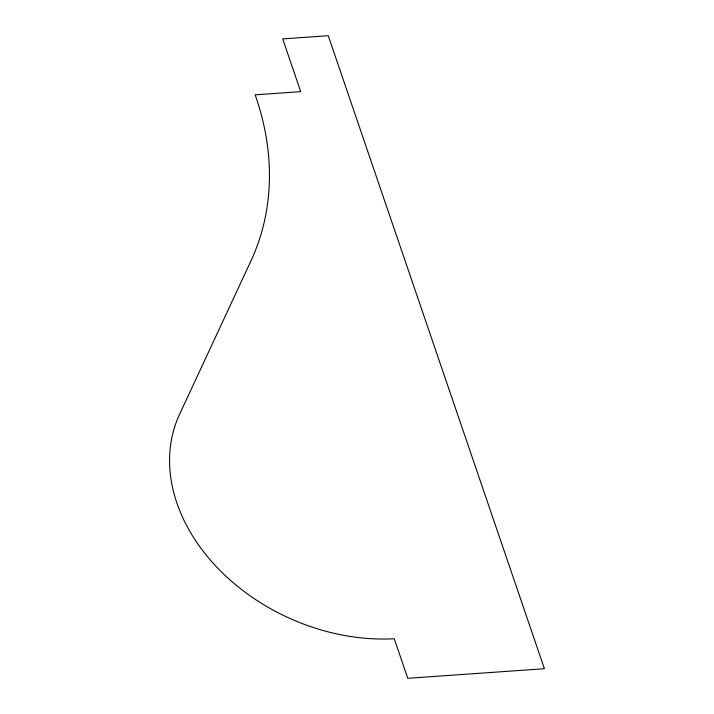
<?xml version="1.0" encoding="UTF-8"?>
<svg xmlns="http://www.w3.org/2000/svg" width="714" height="714" viewBox="0 0 714 714"><rect width="100%" height="100%" fill="white"/><g stroke="black" fill="none" stroke-linecap="round" stroke-linejoin="round"><path stroke-width="1.07" d="M250.623 261.592L180.339 412.692A183.873 139.4 24.4 0 0 216.619 566.943A183.873 139.4 24.4 0 0 394.262 638.735L407.774 678.3L544.416 668.732L328.244 35.7L282.69 38.886L300.71 91.642L255.157 94.828A339.382 257.299 24.4 0 1 250.623 261.592"/></g></svg>
